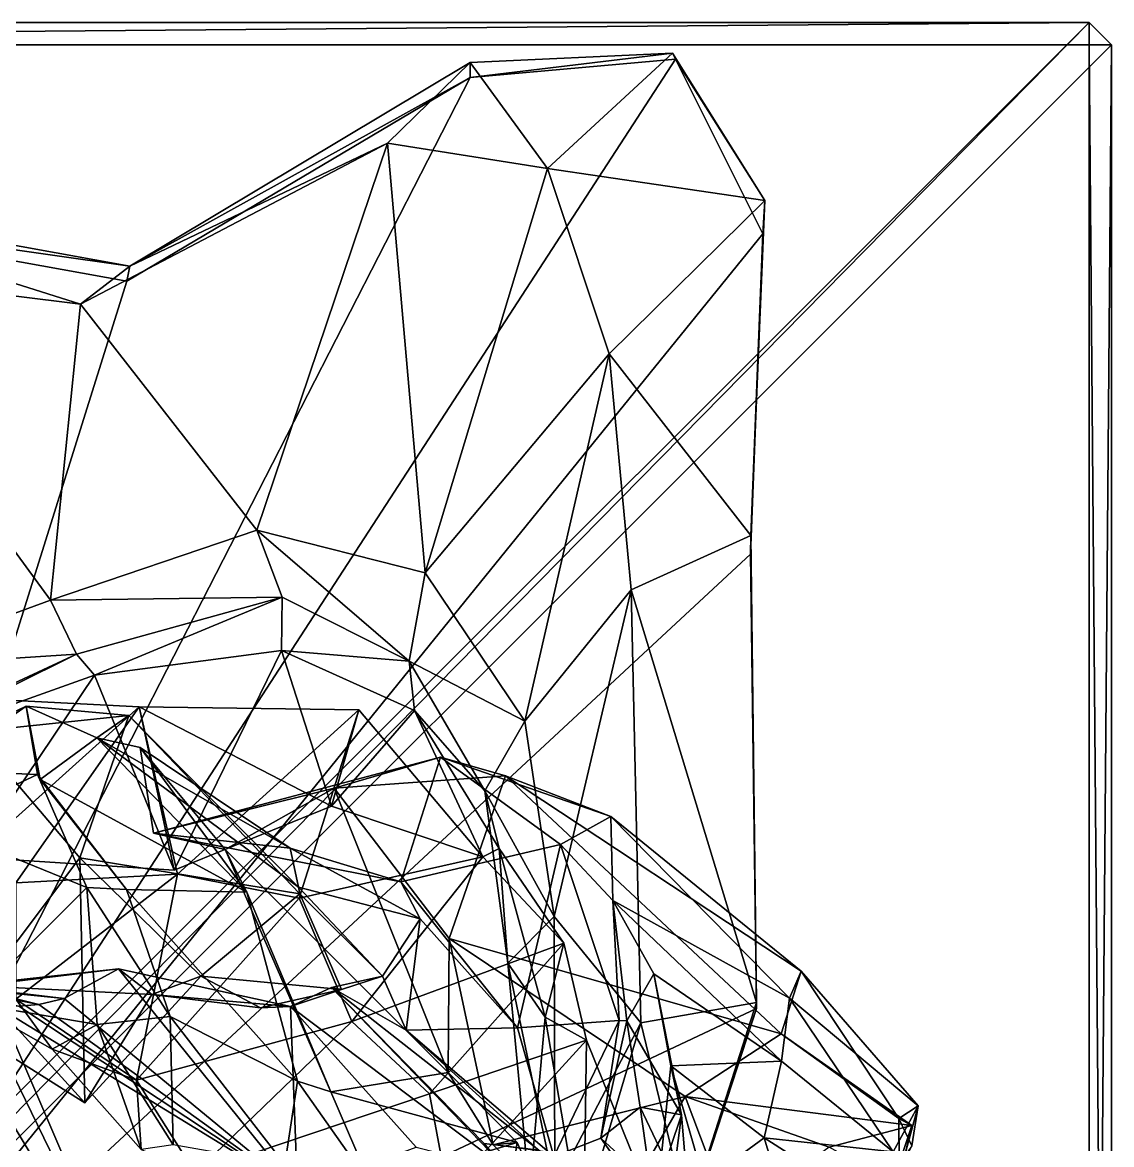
# Model space of a CAD drawing. Header units: metres. Extents: x -7.7 to 8, y -8.9 to 8.6.
# Drawn here: x 0.94 to 6.63, y 2.77 to 8.63 of the extents above; entities that cross this region are included whole.
import ezdxf

# ---------------------------------------------------------------- set-up
doc = ezdxf.new("R2010")
doc.units = ezdxf.units.M
doc.layers.add('LIBERTY', color=1, linetype='CONTINUOUS')

msp = doc.modelspace()

# ---------------------------------------------------------------- linework, layer by layer
at = {"layer": 'LIBERTY', "color": 7}
for points in [[(-7.53329, 8.63299, 0.068), (6.51222, 8.63299, 0.068), (-7.65053, -5.52977, 0.068)], [(-7.65053, -5.52977, 0.068), (6.51222, 8.63299, 0.068), (-7.53329, -5.64701, 0.068)], [(6.51222, 8.63299, 0.068), (6.62947, 8.51574, 0.068), (-7.53329, -5.64701, 0.068)], [(-7.53329, 8.63299, 1.58275), (6.51222, 8.63299, 0.068), (-7.53329, 8.63299, 0.068)], [(-7.53329, 8.63299, 1.58275), (6.51222, 8.63299, 1.58275), (6.51222, 8.63299, 0.068)], [(-7.53329, 8.51574, 1.70282), (6.51222, 8.51574, 1.70282), (6.51222, 8.63299, 1.58275)], [(-7.53329, 8.51574, 1.70282), (6.51222, 8.63299, 1.58275), (-7.53329, 8.63299, 1.58275)], [(6.51222, 8.63299, 0.068), (6.62947, 8.51574, 1.58275), (6.62947, 8.51574, 0.068)], [(6.51222, 8.63299, 1.58275), (6.62947, 8.51574, 1.58275), (6.51222, 8.63299, 0.068)], [(6.51222, 8.63299, 1.58275), (6.51222, 8.51574, 1.70282), (6.62947, 8.51574, 1.58275)], [(6.62947, 8.51574, 0.068), (6.51222, -5.64701, 0.068), (-7.53329, -5.64701, 0.068)], [(-7.53329, 8.51574, 1.70282), (-7.53329, -5.52977, 1.70282), (6.51222, -5.52977, 1.70282)], [(6.51222, 8.51574, 1.70282), (-7.53329, 8.51574, 1.70282), (6.51222, -5.52977, 1.70282)], [(6.62947, 8.51574, 0.068), (6.62947, -5.52977, 0.068), (6.51222, -5.64701, 0.068)], [(6.51222, 8.51574, 1.70282), (6.51222, -5.52977, 1.70282), (6.62947, -5.52977, 1.58275)], [(6.62947, 8.51574, 1.58275), (6.51222, 8.51574, 1.70282), (6.62947, -5.52977, 1.58275)], [(6.62947, 8.51574, 0.068), (6.62947, -5.52977, 1.58275), (6.62947, -5.52977, 0.068)], [(6.62947, 8.51574, 1.58275), (6.62947, -5.52977, 1.58275), (6.62947, 8.51574, 0.068)]]:
    msp.add_3dface(points, dxfattribs=at)
at = {"layer": 'LIBERTY', "color": 8}
for points in [[(4.35302, 8.44128, 1.70282), (4.80909, 7.52957, 1.70282), (-0.476806, 1.00573, 1.70282)], [(3.28199, 8.34503, 1.70282), (4.35302, 8.44128, 1.70282), (-0.476806, 1.00573, 1.70282)], [(3.68471, 7.871, 2.8029), (4.33733, 8.47288, 1.93909), (3.28199, 8.42439, 1.92482)], [(3.28199, 8.42439, 1.92482), (4.33733, 8.47288, 1.93909), (3.28199, 8.34503, 1.70282)], [(4.33733, 8.47288, 1.93909), (4.35302, 8.44128, 1.70282), (3.28199, 8.34503, 1.70282)], [(3.68471, 7.871, 2.8029), (4.81915, 7.70386, 1.99638), (4.33733, 8.47288, 1.93909)], [(4.33733, 8.47288, 1.93909), (4.81915, 7.70386, 1.99638), (4.35302, 8.44128, 1.70282)], [(4.35302, 8.44128, 1.70282), (4.81915, 7.70386, 1.99638), (4.80909, 7.52957, 1.70282)], [(1.50489, 7.36031, 1.96965), (2.84956, 8.00291, 2.37306), (3.28199, 8.42439, 1.92482)], [(1.50489, 7.36031, 1.96965), (3.28199, 8.42439, 1.92482), (3.28199, 8.34503, 1.70282)], [(2.84956, 8.00291, 2.37306), (3.68471, 7.871, 2.8029), (3.28199, 8.42439, 1.92482)], [(1.48879, 7.28255, 1.70282), (3.28199, 8.34503, 1.70282), (-0.476806, 1.00573, 1.70282)], [(1.50489, 7.36031, 1.96965), (3.28199, 8.34503, 1.70282), (1.48879, 7.28255, 1.70282)], [(1.24661, 7.16244, 2.42923), (2.16782, 5.98126, 7.28929), (2.84956, 8.00291, 2.37306)], [(1.24661, 7.16244, 2.42923), (2.84956, 8.00291, 2.37306), (1.50489, 7.36031, 1.96965)], [(2.16782, 5.98126, 7.28929), (3.04676, 5.75869, 6.98734), (2.84956, 8.00291, 2.37306)], [(3.04676, 5.75869, 6.98734), (3.68471, 7.871, 2.8029), (2.84956, 8.00291, 2.37306)], [(3.04676, 5.75869, 6.98734), (4.00731, 6.90276, 3.14588), (3.68471, 7.871, 2.8029)], [(3.68471, 7.871, 2.8029), (4.00731, 6.90276, 3.14588), (4.81915, 7.70386, 1.99638)], [(-0.62537, 7.66269, 2.23422), (-0.563883, 7.73472, 2.51302), (1.50489, 7.36031, 1.96965)], [(-0.563883, 7.73472, 2.51302), (-0.168166, 7.33808, 3.08648), (1.24661, 7.16244, 2.42923)], [(-0.563883, 7.73472, 2.51302), (1.24661, 7.16244, 2.42923), (1.50489, 7.36031, 1.96965)], [(4.81915, 7.70386, 1.99638), (4.00731, 6.90276, 3.14588), (4.7462, 5.95344, 1.9414)], [(4.81915, 7.70386, 1.99638), (4.7462, 5.95344, 1.9414), (4.80909, 7.52957, 1.70282)], [(-0.62537, 7.66269, 2.23422), (1.50489, 7.36031, 1.96965), (1.48879, 7.28255, 1.70282)], [(-0.62537, 7.66269, 2.23422), (1.48879, 7.28255, 1.70282), (-0.476806, 1.00573, 1.70282)], [(4.80909, 7.52957, 1.70282), (4.74476, 5.85548, 1.70282), (-0.476806, 1.00573, 1.70282)], [(4.80909, 7.52957, 1.70282), (4.7462, 5.95344, 1.9414), (4.74476, 5.85548, 1.70282)], [(0.128888, 5.26313, 7.995), (1.09026, 5.6155, 7.64516), (-0.168166, 7.33808, 3.08648)], [(-0.168166, 7.33808, 3.08648), (1.09026, 5.6155, 7.64516), (1.24661, 7.16244, 2.42923)], [(1.09026, 5.6155, 7.64516), (2.16782, 5.98126, 7.28929), (1.24661, 7.16244, 2.42923)], [(3.04676, 5.75869, 6.98734), (3.56709, 4.98348, 6.79092), (4.00731, 6.90276, 3.14588)], [(4.00731, 6.90276, 3.14588), (3.56709, 4.98348, 6.79092), (4.12213, 5.66989, 2.4978)], [(4.00731, 6.90276, 3.14588), (4.12213, 5.66989, 2.4978), (4.7462, 5.95344, 1.9414)], [(1.09026, 5.6155, 7.64516), (2.29968, 5.63128, 8.87393), (2.16782, 5.98126, 7.28929)], [(2.16782, 5.98126, 7.28929), (2.96353, 5.29746, 8.9314), (3.04676, 5.75869, 6.98734)], [(2.29968, 5.63128, 8.87393), (2.96353, 5.29746, 8.9314), (2.16782, 5.98126, 7.28929)], [(4.7462, 5.95344, 1.9414), (4.12213, 5.66989, 2.4978), (4.77645, 3.51513, 1.92482)], [(4.7462, 5.95344, 1.9414), (4.77645, 3.51513, 1.92482), (4.74476, 5.85548, 1.70282)], [(4.74476, 5.85548, 1.70282), (4.77645, 3.48371, 1.70282), (-0.476806, 1.00573, 1.70282)], [(4.74476, 5.85548, 1.70282), (4.77645, 3.51513, 1.92482), (4.77645, 3.48371, 1.70282)], [(3.04676, 5.75869, 6.98734), (2.96353, 5.29746, 8.9314), (3.56709, 4.98348, 6.79092)], [(1.22623, 5.33305, 8.89125), (2.29968, 5.63128, 8.87393), (1.09026, 5.6155, 7.64516)], [(1.22623, 5.33305, 8.89125), (1.31962, 5.22331, 9.71812), (2.29968, 5.63128, 8.87393)], [(1.31962, 5.22331, 9.71812), (2.29599, 5.35248, 9.80964), (2.29968, 5.63128, 8.87393)], [(2.29599, 5.35248, 9.80964), (2.96353, 5.29746, 8.9314), (2.29968, 5.63128, 8.87393)], [(3.56709, 4.98348, 6.79092), (3.72044, 3.96432, 6.67809), (4.12213, 5.66989, 2.4978)], [(4.12213, 5.66989, 2.4978), (3.72044, 3.96432, 6.67809), (4.17209, 3.40818, 2.36882)], [(4.12213, 5.66989, 2.4978), (4.17209, 3.40818, 2.36882), (4.77645, 3.51513, 1.92482)], [(0.128888, 5.26313, 7.995), (1.22623, 5.33305, 8.89125), (1.09026, 5.6155, 7.64516)], [(0.069314, 4.7952, 9.05037), (1.22623, 5.33305, 8.89125), (0.128888, 5.26313, 7.995)], [(0.069314, 4.7952, 9.05037), (0.203786, 4.82557, 9.85282), (1.22623, 5.33305, 8.89125)], [(0.203786, 4.82557, 9.85282), (1.31962, 5.22331, 9.71812), (1.22623, 5.33305, 8.89125)], [(1.73693, 4.20513, 13.1805), (2.29599, 5.35248, 9.80964), (1.31962, 5.22331, 9.71812)], [(1.73693, 4.20513, 13.1805), (2.5567, 4.53951, 13.4231), (2.29599, 5.35248, 9.80964)], [(2.29599, 5.35248, 9.80964), (2.99074, 5.03942, 9.91555), (2.96353, 5.29746, 8.9314)], [(2.5567, 4.53951, 13.4231), (2.99074, 5.03942, 9.91555), (2.29599, 5.35248, 9.80964)], [(2.96353, 5.29746, 8.9314), (3.35871, 4.6202, 9.05258), (3.56709, 4.98348, 6.79092)], [(2.99074, 5.03942, 9.91555), (3.35871, 4.6202, 9.05258), (2.96353, 5.29746, 8.9314)], [(0.203786, 4.82557, 9.85282), (0.680013, 4.274, 12.9502), (1.31962, 5.22331, 9.71812)], [(0.680013, 4.274, 12.9502), (1.73693, 4.20513, 13.1805), (1.31962, 5.22331, 9.71812)], [(0.700526, 5.10195, 12.9953), (1.55287, 5.05911, 13.2776), (0.680013, 4.274, 12.9502)], [(0.909544, 4.13878, 21.6917), (1.55287, 5.05911, 13.2776), (0.700526, 5.10195, 12.9953)], [(0.485282, 4.72877, 30.6389), (0.963575, 5.06276, 30.6294), (1.02355, 4.7055, 29.7097)], [(0.485282, 4.72877, 30.6389), (0.683876, 4.92823, 31.8808), (0.963575, 5.06276, 30.6294)], [(1.55287, 5.05911, 13.2776), (1.73693, 4.20513, 13.1805), (0.680013, 4.274, 12.9502)], [(0.683876, 4.92823, 31.8808), (1.49874, 5.01382, 32.4242), (0.963575, 5.06276, 30.6294)], [(0.909544, 4.13878, 21.6917), (1.75379, 4.18557, 21.6376), (1.55287, 5.05911, 13.2776)], [(0.963575, 5.06276, 30.6294), (1.03643, 4.6789, 30.1378), (1.02355, 4.7055, 29.7097)], [(1.49874, 5.01382, 32.4242), (1.33168, 4.89768, 31.7121), (0.963575, 5.06276, 30.6294)], [(0.963575, 5.06276, 30.6294), (1.33168, 4.89768, 31.7121), (1.03643, 4.6789, 30.1378)], [(1.75379, 4.18557, 21.6376), (2.70038, 5.04306, 13.3674), (1.55287, 5.05911, 13.2776)], [(2.70038, 5.04306, 13.3674), (2.5567, 4.53951, 13.4231), (1.55287, 5.05911, 13.2776)], [(1.55287, 5.05911, 13.2776), (2.5567, 4.53951, 13.4231), (1.73693, 4.20513, 13.1805)], [(1.75379, 4.18557, 21.6376), (2.38911, 4.06016, 21.4997), (2.70038, 5.04306, 13.3674)], [(2.70038, 5.04306, 13.3674), (2.38911, 4.06016, 21.4997), (3.34765, 4.27585, 13.2935)], [(2.5567, 4.53951, 13.4231), (2.70038, 5.04306, 13.3674), (3.34765, 4.27585, 13.2935)], [(1.24348, 4.27, 33.3928), (1.49874, 5.01382, 32.4242), (0.683876, 4.92823, 31.8808)], [(1.24348, 4.27, 33.3928), (2.39225, 4.08302, 34.4959), (1.49874, 5.01382, 32.4242)], [(1.49874, 5.01382, 32.4242), (2.38512, 4.11746, 33.9939), (1.33168, 4.89768, 31.7121)], [(2.39225, 4.08302, 34.4959), (2.38512, 4.11746, 33.9939), (1.49874, 5.01382, 32.4242)], [(2.5567, 4.53951, 13.4231), (3.34765, 4.27585, 13.2935), (2.99074, 5.03942, 9.91555)], [(2.99074, 5.03942, 9.91555), (3.43345, 4.31955, 9.98371), (3.35871, 4.6202, 9.05258)], [(3.34765, 4.27585, 13.2935), (3.43345, 4.31955, 9.98371), (2.99074, 5.03942, 9.91555)], [(3.56709, 4.98348, 6.79092), (3.35871, 4.6202, 9.05258), (3.72044, 3.96432, 6.67809)], [(0.598961, 3.41301, 32.1023), (1.24348, 4.27, 33.3928), (0.683876, 4.92823, 31.8808)], [(1.03643, 4.6789, 30.1378), (1.33168, 4.89768, 31.7121), (2.11539, 4.09123, 29.4336)], [(1.33168, 4.89768, 31.7121), (1.55793, 4.84614, 30.6967), (2.11539, 4.09123, 29.4336)], [(2.38512, 4.11746, 33.9939), (2.34177, 4.32092, 33.2389), (1.33168, 4.89768, 31.7121)], [(1.33168, 4.89768, 31.7121), (2.34177, 4.32092, 33.2389), (1.55793, 4.84614, 30.6967)], [(1.55793, 4.84614, 30.6967), (2.00262, 4.3132, 29.9409), (2.11539, 4.09123, 29.4336)], [(2.34177, 4.32092, 33.2389), (1.62879, 4.39887, 32.0726), (1.55793, 4.84614, 30.6967)], [(1.55793, 4.84614, 30.6967), (1.62879, 4.39887, 32.0726), (2.00262, 4.3132, 29.9409)], [(1.62879, 4.39887, 32.0726), (3.12681, 4.79531, 31.9678), (2.57182, 4.63391, 30.6498)], [(1.62879, 4.39887, 32.0726), (2.91981, 4.14438, 33.399), (3.12681, 4.79531, 31.9678)], [(3.12681, 4.79531, 31.9678), (3.46563, 4.6983, 31.1093), (2.57182, 4.63391, 30.6498)], [(2.91981, 4.14438, 33.399), (3.75219, 4.34036, 32.92), (3.12681, 4.79531, 31.9678)], [(3.75219, 4.34036, 32.92), (4.01534, 4.4868, 31.9795), (3.12681, 4.79531, 31.9678)], [(3.12681, 4.79531, 31.9678), (4.01534, 4.4868, 31.9795), (3.46563, 4.6983, 31.1093)], [(0.46831, 4.44527, 30.0382), (0.485282, 4.72877, 30.6389), (1.02355, 4.7055, 29.7097)], [(0.46831, 4.44527, 30.0382), (1.02355, 4.7055, 29.7097), (1.28056, 4.11513, 29.183)], [(1.02355, 4.7055, 29.7097), (1.48774, 4.10471, 29.3304), (1.28056, 4.11513, 29.183)], [(1.02355, 4.7055, 29.7097), (1.03643, 4.6789, 30.1378), (1.48774, 4.10471, 29.3304)], [(2.57182, 4.63391, 30.6498), (3.46563, 4.6983, 31.1093), (3.1723, 3.84944, 29.9953)], [(3.1723, 3.84944, 29.9953), (3.46563, 4.6983, 31.1093), (4.90557, 3.35157, 29.6652)], [(3.46563, 4.6983, 31.1093), (4.01534, 4.4868, 31.9795), (5.0096, 3.67771, 30.7662)], [(3.46563, 4.6983, 31.1093), (5.0096, 3.67771, 30.7662), (4.90557, 3.35157, 29.6652)], [(1.03643, 4.6789, 30.1378), (2.11539, 4.09123, 29.4336), (1.48774, 4.10471, 29.3304)], [(1.62879, 4.39887, 32.0726), (2.57182, 4.63391, 30.6498), (2.00262, 4.3132, 29.9409)], [(2.00262, 4.3132, 29.9409), (2.57182, 4.63391, 30.6498), (3.16711, 3.14934, 29.1461)], [(2.57182, 4.63391, 30.6498), (3.1723, 3.84944, 29.9953), (3.16711, 3.14934, 29.1461)], [(3.35871, 4.6202, 9.05258), (3.47871, 3.72047, 9.10099), (3.72044, 3.96432, 6.67809)], [(3.43345, 4.31955, 9.98371), (3.47871, 3.72047, 9.10099), (3.35871, 4.6202, 9.05258)], [(3.75219, 4.34036, 32.92), (4.02648, 4.04771, 32.9142), (4.01534, 4.4868, 31.9795)], [(4.01534, 4.4868, 31.9795), (4.02648, 4.04771, 32.9142), (4.94763, 3.53708, 31.6626)], [(4.01534, 4.4868, 31.9795), (4.94763, 3.53708, 31.6626), (5.0096, 3.67771, 30.7662)], [(0.67605, 3.51117, 29.7068), (0.46831, 4.44527, 30.0382), (1.28056, 4.11513, 29.183)], [(2.34177, 4.32092, 33.2389), (2.91981, 4.14438, 33.399), (1.62879, 4.39887, 32.0726)], [(2.91981, 4.14438, 33.399), (3.52825, 3.38274, 34.8622), (3.75219, 4.34036, 32.92)], [(3.52825, 3.38274, 34.8622), (4.05873, 3.42093, 34.3862), (3.75219, 4.34036, 32.92)], [(3.75219, 4.34036, 32.92), (4.05873, 3.42093, 34.3862), (4.02648, 4.04771, 32.9142)], [(2.11539, 4.09123, 29.4336), (2.00262, 4.3132, 29.9409), (2.55447, 3.04854, 28.9682)], [(2.00262, 4.3132, 29.9409), (3.16711, 3.14934, 29.1461), (2.55447, 3.04854, 28.9682)], [(3.02103, 3.95191, 34.4628), (2.91981, 4.14438, 33.399), (2.34177, 4.32092, 33.2389)], [(2.38512, 4.11746, 33.9939), (3.02103, 3.95191, 34.4628), (2.34177, 4.32092, 33.2389)], [(3.34765, 4.27585, 13.2935), (3.77101, 3.82497, 13.6448), (3.43345, 4.31955, 9.98371)], [(3.43345, 4.31955, 9.98371), (3.67352, 3.4374, 9.96091), (3.47871, 3.72047, 9.10099)], [(3.43345, 4.31955, 9.98371), (3.77101, 3.82497, 13.6448), (3.67352, 3.4374, 9.96091)], [(1.26917, 2.98992, 34.0214), (1.24348, 4.27, 33.3928), (0.598961, 3.41301, 32.1023)], [(1.26917, 2.98992, 34.0214), (1.87515, 3.65195, 35.106), (1.24348, 4.27, 33.3928)], [(1.87515, 3.65195, 35.106), (2.39225, 4.08302, 34.4959), (1.24348, 4.27, 33.3928)], [(2.38911, 4.06016, 21.4997), (2.66379, 3.41609, 21.6286), (3.34765, 4.27585, 13.2935)], [(2.66379, 3.41609, 21.6286), (3.77101, 3.82497, 13.6448), (3.34765, 4.27585, 13.2935)], [(0.909544, 4.13878, 21.6917), (0.908953, 3.53289, 27.8941), (1.75379, 4.18557, 21.6376)], [(0.908953, 3.53289, 27.8941), (1.53912, 3.10982, 27.9535), (1.75379, 4.18557, 21.6376)], [(1.75379, 4.18557, 21.6376), (1.53912, 3.10982, 27.9535), (2.38911, 4.06016, 21.4997)], [(0.67605, 3.51117, 29.7068), (1.28056, 4.11513, 29.183), (1.33433, 3.39895, 29.067)], [(1.33433, 3.39895, 29.067), (1.28056, 4.11513, 29.183), (1.7157, 3.44166, 28.9741)], [(1.28056, 4.11513, 29.183), (1.48774, 4.10471, 29.3304), (1.7157, 3.44166, 28.9741)], [(1.7157, 3.44166, 28.9741), (1.48774, 4.10471, 29.3304), (2.37982, 3.10396, 28.7577)], [(1.48774, 4.10471, 29.3304), (2.11539, 4.09123, 29.4336), (2.37982, 3.10396, 28.7577)], [(2.82347, 3.65132, 35.1746), (3.02103, 3.95191, 34.4628), (2.38512, 4.11746, 33.9939)], [(2.39225, 4.08302, 34.4959), (2.82347, 3.65132, 35.1746), (2.38512, 4.11746, 33.9939)], [(3.02103, 3.95191, 34.4628), (3.52825, 3.38274, 34.8622), (2.91981, 4.14438, 33.399)], [(1.53912, 3.10982, 27.9535), (2.66379, 3.41609, 21.6286), (2.38911, 4.06016, 21.4997)], [(1.87515, 3.65195, 35.106), (2.60899, 3.58178, 35.7429), (2.39225, 4.08302, 34.4959)], [(2.11539, 4.09123, 29.4336), (2.55447, 3.04854, 28.9682), (2.37982, 3.10396, 28.7577)], [(2.60899, 3.58178, 35.7429), (2.82347, 3.65132, 35.1746), (2.39225, 4.08302, 34.4959)], [(4.02648, 4.04771, 32.9142), (4.24017, 3.66462, 32.9947), (4.907, 3.20897, 31.8867)], [(4.02648, 4.04771, 32.9142), (4.907, 3.20897, 31.8867), (4.94763, 3.53708, 31.6626)], [(4.05873, 3.42093, 34.3862), (4.09988, 3.41811, 33.7904), (4.02648, 4.04771, 32.9142)], [(4.09988, 3.41811, 33.7904), (4.24017, 3.66462, 32.9947), (4.02648, 4.04771, 32.9142)], [(2.82347, 3.65132, 35.1746), (2.9477, 3.37101, 36.8943), (3.02103, 3.95191, 34.4628)], [(2.9477, 3.37101, 36.8943), (3.52825, 3.38274, 34.8622), (3.02103, 3.95191, 34.4628)], [(3.47871, 3.72047, 9.10099), (3.72269, 2.54831, 6.87442), (3.72044, 3.96432, 6.67809)], [(3.72044, 3.96432, 6.67809), (3.72269, 2.54831, 6.87442), (4.17209, 3.40818, 2.36882)], [(2.66379, 3.41609, 21.6286), (3.06894, 3.03777, 21.4997), (3.77101, 3.82497, 13.6448)], [(3.06894, 3.03777, 21.4997), (3.88785, 3.31809, 14.1925), (3.77101, 3.82497, 13.6448)], [(3.16711, 3.14934, 29.1461), (3.1723, 3.84944, 29.9953), (3.40104, 2.77135, 28.8125)], [(3.1723, 3.84944, 29.9953), (4.40429, 3.02303, 29.013), (3.40104, 2.77135, 28.8125)], [(3.1723, 3.84944, 29.9953), (4.90557, 3.35157, 29.6652), (4.40429, 3.02303, 29.013)], [(3.77101, 3.82497, 13.6448), (3.88785, 3.31809, 14.1925), (3.67352, 3.4374, 9.96091)], [(0.252015, 3.69961, 35.0299), (1.0291, 3.5049, 36.6899), (0.444881, 3.6203, 34.7638)], [(0.924826, 3.49604, 36.8345), (1.0291, 3.5049, 36.6899), (0.252015, 3.69961, 35.0299)], [(3.47871, 3.72047, 9.10099), (3.59061, 2.5281, 9.1781), (3.72269, 2.54831, 6.87442)], [(3.67352, 3.4374, 9.96091), (3.59061, 2.5281, 9.1781), (3.47871, 3.72047, 9.10099)], [(0.571001, 3.5948, 34.5089), (1.44518, 3.69105, 36.3219), (0.712801, 3.60191, 34.3515)], [(1.16126, 3.53507, 36.5216), (1.44518, 3.69105, 36.3219), (0.571001, 3.5948, 34.5089)], [(1.44518, 3.69105, 36.3219), (1.61915, 3.55662, 35.5617), (0.712801, 3.60191, 34.3515)], [(1.16126, 3.53507, 36.5216), (2.38075, 2.53043, 38.2594), (1.44518, 3.69105, 36.3219)], [(1.61915, 3.55662, 35.5617), (1.87515, 3.65195, 35.106), (1.26917, 2.98992, 34.0214)], [(2.38075, 2.53043, 38.2594), (2.34341, 3.49318, 37.2366), (1.44518, 3.69105, 36.3219)], [(1.44518, 3.69105, 36.3219), (2.34341, 3.49318, 37.2366), (1.61915, 3.55662, 35.5617)], [(1.61915, 3.55662, 35.5617), (2.18632, 3.48756, 36.1923), (1.87515, 3.65195, 35.106)], [(2.18632, 3.48756, 36.1923), (2.60899, 3.58178, 35.7429), (1.87515, 3.65195, 35.106)], [(2.55757, 3.59374, 37.1767), (2.9477, 3.37101, 36.8943), (2.82347, 3.65132, 35.1746)], [(2.60899, 3.58178, 35.7429), (2.55757, 3.59374, 37.1767), (2.82347, 3.65132, 35.1746)], [(4.09988, 3.41811, 33.7904), (4.38431, 2.92776, 33.2568), (4.24017, 3.66462, 32.9947)], [(4.24017, 3.66462, 32.9947), (4.32852, 3.18399, 32.8246), (4.907, 3.20897, 31.8867)], [(4.24017, 3.66462, 32.9947), (4.38431, 2.92776, 33.2568), (4.32852, 3.18399, 32.8246)], [(4.90557, 3.35157, 29.6652), (5.0096, 3.67771, 30.7662), (5.51985, 2.90801, 29.5161)], [(5.0096, 3.67771, 30.7662), (4.94763, 3.53708, 31.6626), (5.61924, 2.9758, 30.4265)], [(5.0096, 3.67771, 30.7662), (5.61924, 2.9758, 30.4265), (5.51985, 2.90801, 29.5161)], [(0.444881, 3.6203, 34.7638), (1.16126, 3.53507, 36.5216), (0.571001, 3.5948, 34.5089)], [(1.0291, 3.5049, 36.6899), (1.16126, 3.53507, 36.5216), (0.444881, 3.6203, 34.7638)], [(0.712801, 3.60191, 34.3515), (1.26917, 2.98992, 34.0214), (0.598961, 3.41301, 32.1023)], [(0.712801, 3.60191, 34.3515), (1.61915, 3.55662, 35.5617), (1.26917, 2.98992, 34.0214)], [(2.18632, 3.48756, 36.1923), (2.34341, 3.49318, 37.2366), (2.60899, 3.58178, 35.7429)], [(2.34341, 3.49318, 37.2366), (2.55757, 3.59374, 37.1767), (2.60899, 3.58178, 35.7429)], [(2.34341, 3.49318, 37.2366), (3.47994, 2.63736, 38.0159), (2.55757, 3.59374, 37.1767)], [(3.3552, 2.77859, 37.967), (3.63977, 2.74402, 37.755), (2.55757, 3.59374, 37.1767)], [(2.55757, 3.59374, 37.1767), (3.63977, 2.74402, 37.755), (2.9477, 3.37101, 36.8943)], [(3.47994, 2.63736, 38.0159), (3.3552, 2.77859, 37.967), (2.55757, 3.59374, 37.1767)], [(0.67605, 3.51117, 29.7068), (1.09956, 3.27069, 29.3276), (0.908953, 3.53289, 27.8941)], [(1.09956, 3.27069, 29.3276), (1.53912, 3.10982, 27.9535), (0.908953, 3.53289, 27.8941)], [(1.0291, 3.5049, 36.6899), (2.38075, 2.53043, 38.2594), (1.16126, 3.53507, 36.5216)], [(2.34341, 3.49318, 37.2366), (2.18632, 3.48756, 36.1923), (1.61915, 3.55662, 35.5617)], [(4.94763, 3.53708, 31.6626), (4.907, 3.20897, 31.8867), (5.48967, 2.73482, 31.1266)], [(4.94763, 3.53708, 31.6626), (5.48967, 2.73482, 31.1266), (5.61924, 2.9758, 30.4265)], [(4.77645, 3.48371, 1.70282), (4.41788, 2.38287, 1.70282), (-0.476806, 1.00573, 1.70282)], [(0.588847, 3.38273, 37.2776), (1.56463, 1.76336, 38.2819), (0.735042, 3.46287, 37.1216)], [(1.09956, 3.27069, 29.3276), (0.67605, 3.51117, 29.7068), (1.33433, 3.39895, 29.067)], [(0.735042, 3.46287, 37.1216), (1.56463, 1.76336, 38.2819), (0.825253, 3.48435, 36.9839)], [(0.825253, 3.48435, 36.9839), (2.38075, 2.53043, 38.2594), (0.924826, 3.49604, 36.8345)], [(1.56463, 1.76336, 38.2819), (2.38075, 2.53043, 38.2594), (0.825253, 3.48435, 36.9839)], [(0.924826, 3.49604, 36.8345), (2.38075, 2.53043, 38.2594), (1.0291, 3.5049, 36.6899)], [(2.38075, 2.53043, 38.2594), (2.99923, 2.75998, 38.007), (2.34341, 3.49318, 37.2366)], [(2.99923, 2.75998, 38.007), (3.47994, 2.63736, 38.0159), (2.34341, 3.49318, 37.2366)], [(4.77645, 3.51513, 1.92482), (4.17209, 3.40818, 2.36882), (4.41788, 2.39467, 1.92482)], [(4.77645, 3.51513, 1.92482), (4.41788, 2.39467, 1.92482), (4.77645, 3.48371, 1.70282)], [(4.77645, 3.48371, 1.70282), (4.41788, 2.39467, 1.92482), (4.41788, 2.38287, 1.70282)], [(1.56366, 2.74719, 29.0945), (1.09956, 3.27069, 29.3276), (1.33433, 3.39895, 29.067)], [(1.33433, 3.39895, 29.067), (1.7157, 3.44166, 28.9741), (1.73095, 2.77203, 28.9692)], [(1.56366, 2.74719, 29.0945), (1.33433, 3.39895, 29.067), (1.73095, 2.77203, 28.9692)], [(1.53912, 3.10982, 27.9535), (1.84664, 2.62575, 28.0512), (2.66379, 3.41609, 21.6286)], [(1.73095, 2.77203, 28.9692), (1.7157, 3.44166, 28.9741), (2.31376, 2.6687, 28.5048)], [(1.7157, 3.44166, 28.9741), (2.37982, 3.10396, 28.7577), (2.31376, 2.6687, 28.5048)], [(2.66379, 3.41609, 21.6286), (1.84664, 2.62575, 28.0512), (3.06894, 3.03777, 21.4997)], [(3.52825, 3.38274, 34.8622), (3.71817, 2.71081, 36.7734), (4.05873, 3.42093, 34.3862)], [(3.67352, 3.4374, 9.96091), (3.87228, 2.26166, 10.077), (3.59061, 2.5281, 9.1781)], [(3.88785, 3.31809, 14.1925), (3.87228, 2.26166, 10.077), (3.67352, 3.4374, 9.96091)], [(3.71817, 2.71081, 36.7734), (3.96266, 2.80585, 34.899), (4.05873, 3.42093, 34.3862)], [(4.17209, 3.40818, 2.36882), (3.72269, 2.54831, 6.87442), (3.85477, 2.33944, 2.36882)], [(4.17209, 3.40818, 2.36882), (3.85477, 2.33944, 2.36882), (4.41788, 2.39467, 1.92482)], [(4.05873, 3.42093, 34.3862), (3.96266, 2.80585, 34.899), (4.09988, 3.41811, 33.7904)], [(4.09988, 3.41811, 33.7904), (3.96266, 2.80585, 34.899), (4.16883, 2.96764, 33.4004)], [(4.09988, 3.41811, 33.7904), (4.16883, 2.96764, 33.4004), (4.38431, 2.92776, 33.2568)], [(0.43796, 3.20768, 37.3217), (1.56463, 1.76336, 38.2819), (0.588847, 3.38273, 37.2776)], [(2.9477, 3.37101, 36.8943), (3.71817, 2.71081, 36.7734), (3.52825, 3.38274, 34.8622)], [(2.9477, 3.37101, 36.8943), (3.63977, 2.74402, 37.755), (3.71817, 2.71081, 36.7734)], [(4.40429, 3.02303, 29.013), (4.90557, 3.35157, 29.6652), (5.58677, 2.87181, 28.8159)], [(4.90557, 3.35157, 29.6652), (5.51985, 2.90801, 29.5161), (5.58677, 2.87181, 28.8159)], [(3.06894, 3.03777, 21.4997), (3.16562, 2.52478, 21.7247), (3.88785, 3.31809, 14.1925)], [(3.16562, 2.52478, 21.7247), (4.21053, 2.51844, 14.7554), (3.88785, 3.31809, 14.1925)], [(3.88785, 3.31809, 14.1925), (4.21053, 2.51844, 14.7554), (3.87228, 2.26166, 10.077)], [(1.09956, 3.27069, 29.3276), (1.56366, 2.74719, 29.0945), (1.53912, 3.10982, 27.9535)], [(0.162123, 2.99657, 37.3349), (1.56463, 1.76336, 38.2819), (0.43796, 3.20768, 37.3217)], [(4.32852, 3.18399, 32.8246), (4.26387, 2.57187, 32.7185), (4.50258, 2.57857, 32.1166)], [(4.32852, 3.18399, 32.8246), (4.38431, 2.92776, 33.2568), (4.26387, 2.57187, 32.7185)], [(4.907, 3.20897, 31.8867), (4.32852, 3.18399, 32.8246), (4.81604, 2.80833, 31.874)], [(4.32852, 3.18399, 32.8246), (4.50258, 2.57857, 32.1166), (4.81604, 2.80833, 31.874)], [(4.907, 3.20897, 31.8867), (4.81604, 2.80833, 31.874), (5.48967, 2.73482, 31.1266)], [(1.56366, 2.74719, 29.0945), (1.84664, 2.62575, 28.0512), (1.53912, 3.10982, 27.9535)], [(2.55447, 3.04854, 28.9682), (3.16711, 3.14934, 29.1461), (3.52632, 2.78309, 28.2561)], [(3.16711, 3.14934, 29.1461), (3.40104, 2.77135, 28.8125), (3.52632, 2.78309, 28.2561)], [(2.31376, 2.6687, 28.5048), (2.37982, 3.10396, 28.7577), (2.76658, 2.55622, 28.4647)], [(2.37982, 3.10396, 28.7577), (2.55447, 3.04854, 28.9682), (2.76658, 2.55622, 28.4647)], [(2.76658, 2.55622, 28.4647), (2.55447, 3.04854, 28.9682), (3.52632, 2.78309, 28.2561)], [(1.56463, 1.76336, 38.2819), (0.162123, 2.99657, 37.3349), (-0.012257, 2.92597, 37.2225)], [(1.84664, 2.62575, 28.0512), (3.16562, 2.52478, 21.7247), (3.06894, 3.03777, 21.4997)], [(3.40104, 2.77135, 28.8125), (4.40429, 3.02303, 29.013), (4.19611, 2.66599, 28.482)], [(4.19611, 2.66599, 28.482), (4.40429, 3.02303, 29.013), (4.64328, 2.38733, 28.2229)], [(4.40429, 3.02303, 29.013), (5.15544, 2.75887, 28.4219), (4.64328, 2.38733, 28.2229)], [(4.40429, 3.02303, 29.013), (5.58677, 2.87181, 28.8159), (5.15544, 2.75887, 28.4219)], [(3.96266, 2.80585, 34.899), (4.46636, 2.34134, 33.9348), (4.16883, 2.96764, 33.4004)], [(4.16883, 2.96764, 33.4004), (4.46636, 2.34134, 33.9348), (4.2839, 2.15008, 33.1685)], [(4.38431, 2.92776, 33.2568), (4.16883, 2.96764, 33.4004), (4.2839, 2.15008, 33.1685)], [(5.48967, 2.73482, 31.1266), (5.53237, 2.65321, 30.7834), (5.61924, 2.9758, 30.4265)], [(5.61924, 2.9758, 30.4265), (5.58674, 2.76613, 30.0207), (5.51985, 2.90801, 29.5161)], [(5.61924, 2.9758, 30.4265), (5.53237, 2.65321, 30.7834), (5.58674, 2.76613, 30.0207)], [(0.880599, 1.84557, 38.2685), (1.56463, 1.76336, 38.2819), (-0.012257, 2.92597, 37.2225)], [(4.38431, 2.92776, 33.2568), (4.45403, 2.08926, 33.1726), (4.26387, 2.57187, 32.7185)], [(4.45403, 2.08926, 33.1726), (4.38431, 2.92776, 33.2568), (4.2839, 2.15008, 33.1685)], [(5.58677, 2.87181, 28.8159), (5.51439, 2.56023, 28.7578), (5.15544, 2.75887, 28.4219)], [(5.58677, 2.87181, 28.8159), (5.52086, 2.67308, 29.2857), (5.51439, 2.56023, 28.7578)], [(5.51985, 2.90801, 29.5161), (5.52086, 2.67308, 29.2857), (5.58677, 2.87181, 28.8159)], [(5.51985, 2.90801, 29.5161), (5.58674, 2.76613, 30.0207), (5.52086, 2.67308, 29.2857)], [(2.76658, 2.55622, 28.4647), (3.52632, 2.78309, 28.2561), (3.46031, 2.34977, 28.118)], [(3.63977, 2.74402, 37.755), (3.3552, 2.77859, 37.967), (4.11533, 1.81979, 37.592)], [(3.3552, 2.77859, 37.967), (3.47994, 2.63736, 38.0159), (4.11533, 1.81979, 37.592)], [(3.52632, 2.78309, 28.2561), (3.40104, 2.77135, 28.8125), (3.63791, 2.52894, 28.2527)], [(3.52632, 2.78309, 28.2561), (3.63791, 2.52894, 28.2527), (3.46031, 2.34977, 28.118)], [(3.71817, 2.71081, 36.7734), (4.38987, 2.20327, 35.966), (3.96266, 2.80585, 34.899)], [(3.96266, 2.80585, 34.899), (4.38987, 2.20327, 35.966), (4.46636, 2.34134, 33.9348)], [(4.50258, 2.57857, 32.1166), (4.99672, 2.21037, 32.0369), (4.81604, 2.80833, 31.874)], [(4.81604, 2.80833, 31.874), (5.37287, 2.45282, 31.5823), (5.48967, 2.73482, 31.1266)], [(4.81604, 2.80833, 31.874), (4.99672, 2.21037, 32.0369), (5.37287, 2.45282, 31.5823)]]:
    msp.add_3dface(points, dxfattribs=at)

doc.saveas('drawing.dxf')
